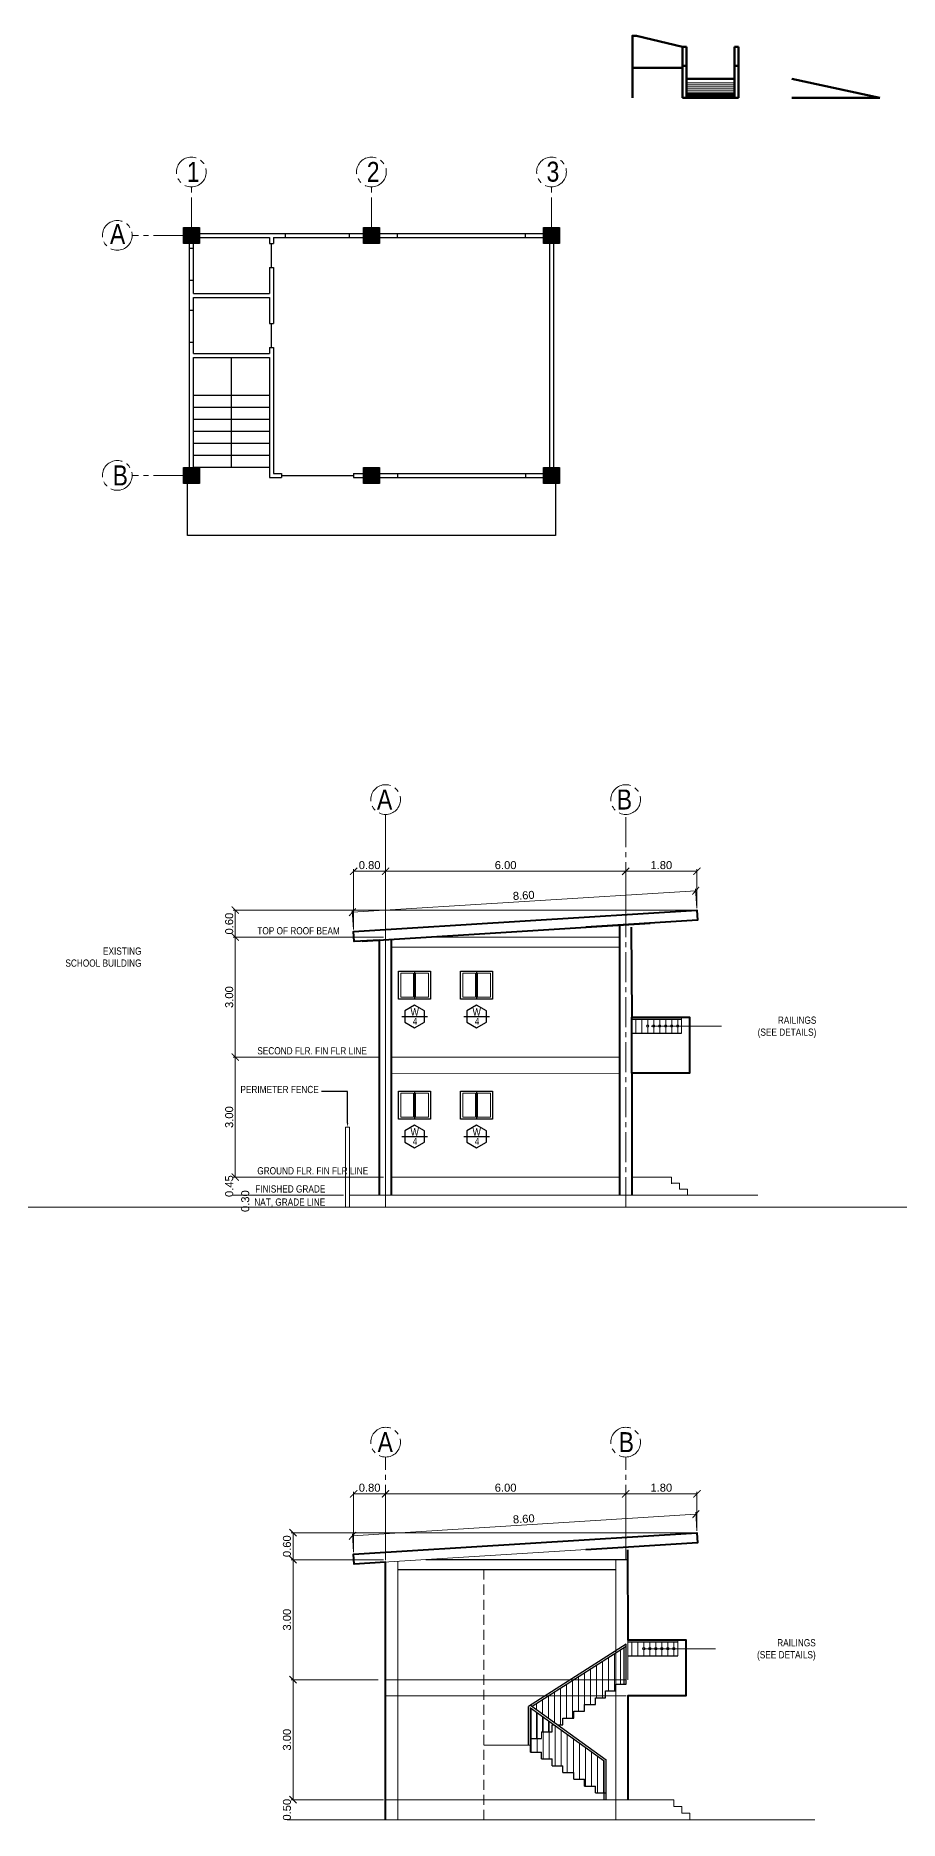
# Model space of a CAD drawing. Header units: metres. Extents: x -460 to 31334, y -1777 to 24987.
# Drawn here: x 65.55 to 87.13, y -844.78 to -800.18 of the extents above; entities that cross this region are included whole.
import ezdxf
from ezdxf import colors
from ezdxf.entities.mleader import LeaderData, LeaderLine
from ezdxf.math import Vec2, Vec3

# ---------------------------------------------------------------- set-up
doc = ezdxf.new("R2010")
doc.units = ezdxf.units.M
doc.header["$MEASUREMENT"] = 0
doc.linetypes.add('CENTER2', pattern=[1.125, 0.75, -0.125, 0.125, -0.125])
doc.linetypes.add('DASHED2', pattern=[0.375, 0.25, -0.125])
doc.layers.get('Defpoints').update_dxf_attribs({"color": 2})
for name, color, linetype in [('01 FURNITURE', 8, 'Continuous'), ('Anno_Flr. Level', 1, 'Continuous'), ('Anno_Win&Dr Sched', 1, 'Continuous'), ('wall', 7, 'Continuous')]:
    doc.layers.add(name, color=color, linetype=linetype)
for name, color, linetype, lineweight in [('Arch_Door', 1, 'Continuous', 18), ('COLUMNS', 5, 'Continuous', 25), ('DIM', 8, 'Continuous', 5)]:
    doc.layers.add(name, color=color, linetype=linetype, lineweight=lineweight)
doc.styles.add('AN100', font='ARIALN.TTF', dxfattribs={"height": 0.25})
doc.styles.get("Standard").update_dxf_attribs({"font": 'arial.ttf'})
doc.dimstyles.new('elev', dxfattribs={"dimtxt": 0.2, "dimasz": 0.18, "dimexe": 0.05, "dimexo": 0.05, "dimgap": 0.05, "dimtad": 1, "dimzin": 0, "dimdsep": 46, "dimtxsty": 'Standard', "dimblk": 'ARCHTICK', "dimcen": 0.025, "dimclrd": 256, "dimclre": 256, "dimadec": 0, "dimazin": 0, "dimtfac": 1, "dimtix": 1, "dimtofl": 0, "dimtmove": 0, "dimatfit": 3, "dimldrblk": 'ARCHTICK', "dimfxl": 0.1, "dimtolj": 1, "dimtzin": 0, "dimlwd": -1, "dimlwe": -1, "dimarcsym": 0})

# ---------------------------------------------------------------- blocks, each defined once
blk = doc.blocks.new('_ArchTick')
at = {"color": 0, "linetype": 'ByBlock', "const_width": 0.15}
blk.add_lwpolyline([(-0.5, -0.5), (0.5, 0.5)], dxfattribs=at)
blk = doc.blocks.new('*D699')
at = {"layer": 'Defpoints', "color": 0, "transparency": 16777216}
for p in [(73.468, -837.671), (82.077, -837.596), (73.497, -838.132)]:
    blk.add_point(p, dxfattribs=at)
at = {"layer": 'DIM', "transparency": 16777216}
for p, q in [((82.048, -837.135), (73.468, -837.671)), ((82.074, -837.546), (82.045, -837.085)), ((73.494, -838.083), (73.465, -837.621))]:
    blk.add_line(p, q, dxfattribs=at)
at = {"layer": 'DIM', "transparency": 16777216, "xscale": 0.18, "yscale": 0.18, "zscale": 0.18}
for p, rotation in [((82.048, -837.135), 3.576334375000414), ((73.468, -837.671), 183.5763343750004)]:
    blk.add_blockref('_ArchTick', p, dxfattribs=dict(at, rotation=rotation))
at = {"layer": 'DIM', "color": 0, "lineweight": 9, "transparency": 16777216, "insert": (77.748, -837.251), "char_height": 0.2, "attachment_point": 5, "rotation": 3.5763}
blk.add_mtext('\\A1;8.60', dxfattribs=at)
blk = doc.blocks.new('*D700')
at = {"layer": 'Defpoints', "color": 0, "transparency": 16777216}
for p in [(80.295, -836.624), (80.295, -837.92), (74.295, -838.333)]:
    blk.add_point(p, dxfattribs=at)
at = {"layer": 'DIM', "transparency": 16777216}
for p, q in [((74.295, -838.283), (74.295, -836.574)), ((74.295, -836.624), (80.295, -836.624)), ((80.295, -837.87), (80.295, -836.574))]:
    blk.add_line(p, q, dxfattribs=at)
at = {"layer": 'DIM', "transparency": 16777216, "xscale": 0.18, "yscale": 0.18, "zscale": 0.18, "rotation": 180}
blk.add_blockref('_ArchTick', (74.295, -836.624), dxfattribs=at)
at = {"layer": 'DIM', "transparency": 16777216, "xscale": 0.18, "yscale": 0.18, "zscale": 0.18}
blk.add_blockref('_ArchTick', (80.295, -836.624), dxfattribs=at)
at = {"layer": 'DIM', "color": 0, "lineweight": 9, "transparency": 16777216, "insert": (77.295, -836.472), "char_height": 0.2, "attachment_point": 5}
blk.add_mtext('\\A1;6.00', dxfattribs=at)
blk = doc.blocks.new('*D693')
at = {"layer": 'Defpoints', "color": 0, "transparency": 16777216}
for p in [(74.078, -841.27), (71.982, -844.27), (74.295, -844.27)]:
    blk.add_point(p, dxfattribs=at)
at = {"layer": 'DIM', "transparency": 16777216}
for p, q in [((74.028, -841.27), (71.932, -841.27)), ((71.982, -841.27), (71.982, -844.27)), ((74.245, -844.27), (71.932, -844.27))]:
    blk.add_line(p, q, dxfattribs=at)
at = {"layer": 'DIM', "transparency": 16777216, "xscale": 0.18, "yscale": 0.18, "zscale": 0.18}
for p, rotation in [((71.982, -841.27), 90), ((71.982, -844.27), 270)]:
    blk.add_blockref('_ArchTick', p, dxfattribs=dict(at, rotation=rotation))
at = {"layer": 'DIM', "color": 0, "lineweight": 9, "transparency": 16777216, "insert": (71.83, -842.77), "char_height": 0.2, "attachment_point": 5, "rotation": 90}
blk.add_mtext('\\A1;3.00', dxfattribs=at)
blk = doc.blocks.new('*D694')
at = {"layer": 'Defpoints', "color": 0, "transparency": 16777216}
for p in [(74.295, -844.27), (71.982, -844.77), (73.564, -844.77)]:
    blk.add_point(p, dxfattribs=at)
at = {"layer": 'DIM', "transparency": 16777216}
for p, q in [((74.245, -844.27), (71.932, -844.27)), ((73.514, -844.77), (71.932, -844.77))]:
    blk.add_line(p, q, dxfattribs=at)
at = {"layer": 'DIM', "color": 0, "lineweight": 9, "transparency": 16777216, "insert": (71.83, -844.52), "char_height": 0.2, "attachment_point": 5, "rotation": 90}
blk.add_mtext('\\A1;0.50', dxfattribs=at)
blk = doc.blocks.new('*D695')
at = {"layer": 'Defpoints', "color": 0, "transparency": 16777216}
for p in [(74.295, -838.27), (71.982, -841.27), (74.156, -841.27)]:
    blk.add_point(p, dxfattribs=at)
at = {"layer": 'DIM', "transparency": 16777216}
for p, q in [((74.245, -838.27), (71.932, -838.27)), ((71.982, -838.27), (71.982, -841.27)), ((74.106, -841.27), (71.932, -841.27))]:
    blk.add_line(p, q, dxfattribs=at)
at = {"layer": 'DIM', "transparency": 16777216, "xscale": 0.18, "yscale": 0.18, "zscale": 0.18}
for p, rotation in [((71.982, -838.27), 90), ((71.982, -841.27), 270)]:
    blk.add_blockref('_ArchTick', p, dxfattribs=dict(at, rotation=rotation))
at = {"layer": 'DIM', "color": 0, "lineweight": 9, "transparency": 16777216, "insert": (71.83, -839.77), "char_height": 0.2, "attachment_point": 5, "rotation": 90}
blk.add_mtext('\\A1;3.00', dxfattribs=at)
blk = doc.blocks.new('*D696')
at = {"layer": 'Defpoints', "color": 0, "transparency": 16777216}
for p in [(82.077, -837.596), (71.982, -838.27), (74.295, -838.27)]:
    blk.add_point(p, dxfattribs=at)
at = {"layer": 'DIM', "transparency": 16777216}
for p, q in [((82.027, -837.596), (71.932, -837.596)), ((71.982, -837.596), (71.982, -838.27)), ((74.245, -838.27), (71.932, -838.27))]:
    blk.add_line(p, q, dxfattribs=at)
at = {"layer": 'DIM', "transparency": 16777216, "xscale": 0.18, "yscale": 0.18, "zscale": 0.18}
for p, rotation in [((71.982, -837.596), 90), ((71.982, -838.27), 270)]:
    blk.add_blockref('_ArchTick', p, dxfattribs=dict(at, rotation=rotation))
at = {"layer": 'DIM', "color": 0, "lineweight": 9, "transparency": 16777216, "insert": (71.83, -837.933), "char_height": 0.2, "attachment_point": 5, "rotation": 90}
blk.add_mtext('\\A1;0.60', dxfattribs=at)
blk = doc.blocks.new('*D713')
at = {"layer": 'Defpoints', "color": 0, "transparency": 16777216}
for p in [(80.295, -836.624), (82.077, -837.596), (80.295, -837.92)]:
    blk.add_point(p, dxfattribs=at)
at = {"layer": 'DIM', "transparency": 16777216}
for p, q in [((80.295, -837.87), (80.295, -836.574)), ((82.077, -836.624), (80.295, -836.624)), ((82.077, -837.546), (82.077, -836.574))]:
    blk.add_line(p, q, dxfattribs=at)
at = {"layer": 'DIM', "transparency": 16777216, "xscale": 0.18, "yscale": 0.18, "zscale": 0.18, "rotation": 180}
blk.add_blockref('_ArchTick', (80.295, -836.624), dxfattribs=at)
at = {"layer": 'DIM', "transparency": 16777216, "xscale": 0.18, "yscale": 0.18, "zscale": 0.18}
blk.add_blockref('_ArchTick', (82.077, -836.624), dxfattribs=at)
at = {"layer": 'DIM', "color": 0, "lineweight": 9, "transparency": 16777216, "insert": (81.186, -836.472), "char_height": 0.2, "attachment_point": 5}
blk.add_mtext('\\A1;1.80', dxfattribs=at)
blk = doc.blocks.new('*D714')
at = {"layer": 'Defpoints', "color": 0, "transparency": 16777216}
for p in [(73.497, -836.624), (73.497, -838.132), (74.295, -838.333)]:
    blk.add_point(p, dxfattribs=at)
at = {"layer": 'DIM', "transparency": 16777216}
for p, q in [((73.497, -838.082), (73.497, -836.574)), ((74.295, -836.624), (73.497, -836.624)), ((74.295, -838.283), (74.295, -836.574))]:
    blk.add_line(p, q, dxfattribs=at)
at = {"layer": 'DIM', "transparency": 16777216, "xscale": 0.18, "yscale": 0.18, "zscale": 0.18, "rotation": 180}
blk.add_blockref('_ArchTick', (73.497, -836.624), dxfattribs=at)
at = {"layer": 'DIM', "transparency": 16777216, "xscale": 0.18, "yscale": 0.18, "zscale": 0.18}
blk.add_blockref('_ArchTick', (74.295, -836.624), dxfattribs=at)
at = {"layer": 'DIM', "color": 0, "lineweight": 9, "transparency": 16777216, "insert": (73.896, -836.472), "char_height": 0.2, "attachment_point": 5}
blk.add_mtext('\\A1;0.80', dxfattribs=at)
blk = doc.blocks.new('*D723')
at = {"layer": 'Defpoints', "color": 0, "transparency": 16777216}
for p in [(73.466, -822.086), (82.077, -822.034), (73.497, -822.571)]:
    blk.add_point(p, dxfattribs=at)
at = {"layer": 'DIM', "transparency": 16777216}
for p, q in [((82.046, -821.55), (73.466, -822.086)), ((82.074, -821.985), (82.043, -821.5)), ((73.494, -822.521), (73.463, -822.037))]:
    blk.add_line(p, q, dxfattribs=at)
at = {"layer": 'DIM', "transparency": 16777216, "xscale": 0.18, "yscale": 0.18, "zscale": 0.18}
for p, rotation in [((82.046, -821.55), 3.576334375000414), ((73.466, -822.086), 183.5763343750004)]:
    blk.add_blockref('_ArchTick', p, dxfattribs=dict(at, rotation=rotation))
at = {"layer": 'DIM', "color": 0, "lineweight": 9, "transparency": 16777216, "insert": (77.747, -821.667), "char_height": 0.2, "attachment_point": 5, "rotation": 3.5763}
blk.add_mtext('\\A1;8.60', dxfattribs=at)
blk = doc.blocks.new('*D734')
at = {"layer": 'Defpoints', "color": 0, "transparency": 16777216}
for p in [(80.295, -821.062), (80.295, -822.359), (74.295, -822.771)]:
    blk.add_point(p, dxfattribs=at)
at = {"layer": 'DIM', "transparency": 16777216}
for p, q in [((74.295, -822.721), (74.295, -821.012)), ((74.295, -821.062), (80.295, -821.062)), ((80.295, -822.309), (80.295, -821.012))]:
    blk.add_line(p, q, dxfattribs=at)
at = {"layer": 'DIM', "transparency": 16777216, "xscale": 0.18, "yscale": 0.18, "zscale": 0.18, "rotation": 180}
blk.add_blockref('_ArchTick', (74.295, -821.062), dxfattribs=at)
at = {"layer": 'DIM', "transparency": 16777216, "xscale": 0.18, "yscale": 0.18, "zscale": 0.18}
blk.add_blockref('_ArchTick', (80.295, -821.062), dxfattribs=at)
at = {"layer": 'DIM', "color": 0, "lineweight": 9, "transparency": 16777216, "insert": (77.295, -820.91), "char_height": 0.2, "attachment_point": 5}
blk.add_mtext('\\A1;6.00', dxfattribs=at)
blk = doc.blocks.new('*D724')
at = {"layer": 'Defpoints', "color": 0, "lineweight": 100, "transparency": 16777216}
for p in [(74.078, -825.708), (70.539, -828.708), (74.295, -828.708)]:
    blk.add_point(p, dxfattribs=at)
at = {"layer": 'DIM', "transparency": 16777216}
for p, q in [((74.028, -825.708), (70.489, -825.708)), ((70.539, -825.708), (70.539, -828.708)), ((74.245, -828.708), (70.489, -828.708))]:
    blk.add_line(p, q, dxfattribs=at)
at = {"layer": 'DIM', "transparency": 16777216, "xscale": 0.18, "yscale": 0.18, "zscale": 0.18}
for p, rotation in [((70.539, -825.708), 90), ((70.539, -828.708), 270)]:
    blk.add_blockref('_ArchTick', p, dxfattribs=dict(at, rotation=rotation))
at = {"layer": 'DIM', "color": 0, "lineweight": 9, "transparency": 16777216, "insert": (70.387, -827.208), "char_height": 0.2, "attachment_point": 5, "rotation": 90}
blk.add_mtext('\\A1;3.00', dxfattribs=at)
blk = doc.blocks.new('*D725')
at = {"layer": 'Defpoints', "color": 0, "lineweight": 100, "transparency": 16777216}
for p in [(74.295, -822.708), (70.539, -825.708), (74.156, -825.708)]:
    blk.add_point(p, dxfattribs=at)
at = {"layer": 'DIM', "transparency": 16777216}
for p, q in [((74.245, -822.708), (70.489, -822.708)), ((70.539, -822.708), (70.539, -825.708)), ((74.106, -825.708), (70.489, -825.708))]:
    blk.add_line(p, q, dxfattribs=at)
at = {"layer": 'DIM', "transparency": 16777216, "xscale": 0.18, "yscale": 0.18, "zscale": 0.18}
for p, rotation in [((70.539, -822.708), 90), ((70.539, -825.708), 270)]:
    blk.add_blockref('_ArchTick', p, dxfattribs=dict(at, rotation=rotation))
at = {"layer": 'DIM', "color": 0, "lineweight": 9, "transparency": 16777216, "insert": (70.387, -824.208), "char_height": 0.2, "attachment_point": 5, "rotation": 90}
blk.add_mtext('\\A1;3.00', dxfattribs=at)
blk = doc.blocks.new('*D726')
at = {"layer": 'Defpoints', "color": 0, "lineweight": 100, "transparency": 16777216}
for p in [(82.077, -822.034), (70.539, -822.708), (74.295, -822.708)]:
    blk.add_point(p, dxfattribs=at)
at = {"layer": 'DIM', "transparency": 16777216}
for p, q in [((82.027, -822.034), (70.489, -822.034)), ((70.539, -822.034), (70.539, -822.708)), ((74.245, -822.708), (70.489, -822.708))]:
    blk.add_line(p, q, dxfattribs=at)
at = {"layer": 'DIM', "transparency": 16777216, "xscale": 0.18, "yscale": 0.18, "zscale": 0.18}
for p, rotation in [((70.539, -822.034), 90), ((70.539, -822.708), 270)]:
    blk.add_blockref('_ArchTick', p, dxfattribs=dict(at, rotation=rotation))
at = {"layer": 'DIM', "color": 0, "lineweight": 9, "transparency": 16777216, "insert": (70.387, -822.371), "char_height": 0.2, "attachment_point": 5, "rotation": 90}
blk.add_mtext('\\A1;0.60', dxfattribs=at)
blk = doc.blocks.new('*D727')
at = {"layer": 'Defpoints', "color": 0, "transparency": 16777216}
for p in [(80.295, -821.062), (82.077, -822.034), (80.295, -822.359)]:
    blk.add_point(p, dxfattribs=at)
at = {"layer": 'DIM', "transparency": 16777216}
for p, q in [((80.295, -822.309), (80.295, -821.012)), ((82.077, -821.062), (80.295, -821.062)), ((82.077, -821.984), (82.077, -821.012))]:
    blk.add_line(p, q, dxfattribs=at)
at = {"layer": 'DIM', "transparency": 16777216, "xscale": 0.18, "yscale": 0.18, "zscale": 0.18, "rotation": 180}
blk.add_blockref('_ArchTick', (80.295, -821.062), dxfattribs=at)
at = {"layer": 'DIM', "transparency": 16777216, "xscale": 0.18, "yscale": 0.18, "zscale": 0.18}
blk.add_blockref('_ArchTick', (82.077, -821.062), dxfattribs=at)
at = {"layer": 'DIM', "color": 0, "lineweight": 9, "transparency": 16777216, "insert": (81.186, -820.91), "char_height": 0.2, "attachment_point": 5}
blk.add_mtext('\\A1;1.80', dxfattribs=at)
blk = doc.blocks.new('*D728')
at = {"layer": 'Defpoints', "color": 0, "transparency": 16777216}
for p in [(73.497, -821.062), (73.497, -822.571), (74.295, -822.771)]:
    blk.add_point(p, dxfattribs=at)
at = {"layer": 'DIM', "transparency": 16777216}
for p, q in [((73.497, -822.521), (73.497, -821.012)), ((74.295, -821.062), (73.497, -821.062)), ((74.295, -822.721), (74.295, -821.012))]:
    blk.add_line(p, q, dxfattribs=at)
at = {"layer": 'DIM', "transparency": 16777216, "xscale": 0.18, "yscale": 0.18, "zscale": 0.18, "rotation": 180}
blk.add_blockref('_ArchTick', (73.497, -821.062), dxfattribs=at)
at = {"layer": 'DIM', "transparency": 16777216, "xscale": 0.18, "yscale": 0.18, "zscale": 0.18}
blk.add_blockref('_ArchTick', (74.295, -821.062), dxfattribs=at)
at = {"layer": 'DIM', "color": 0, "lineweight": 9, "transparency": 16777216, "insert": (73.896, -820.91), "char_height": 0.2, "attachment_point": 5}
blk.add_mtext('\\A1;0.80', dxfattribs=at)
blk = doc.blocks.new('*D1052')
at = {"layer": 'Defpoints', "color": 0, "transparency": 16777216}
for p in [(74.191, -828.708), (70.539, -829.158), (73.295, -829.158)]:
    blk.add_point(p, dxfattribs=at)
at = {"layer": 'DIM', "transparency": 16777216}
for p, q in [((74.141, -828.708), (70.489, -828.708)), ((73.245, -829.158), (70.489, -829.158))]:
    blk.add_line(p, q, dxfattribs=at)
at = {"layer": 'DIM', "color": 0, "lineweight": 9, "transparency": 16777216, "insert": (70.387, -828.933), "char_height": 0.2, "attachment_point": 5, "rotation": 90}
blk.add_mtext('\\A1;0.45', dxfattribs=at)
blk = doc.blocks.new('*D1053')
at = {"layer": 'Defpoints', "color": 0, "transparency": 16777216}
for p in [(73.295, -829.158), (70.94, -829.458), (73.171, -829.458)]:
    blk.add_point(p, dxfattribs=at)
at = {"layer": 'DIM', "transparency": 16777216}
for p, q in [((73.245, -829.158), (70.89, -829.158)), ((73.121, -829.458), (70.89, -829.458))]:
    blk.add_line(p, q, dxfattribs=at)
at = {"layer": 'DIM', "color": 0, "lineweight": 9, "transparency": 16777216, "insert": (70.788, -829.308), "char_height": 0.2, "attachment_point": 5, "rotation": 90}
blk.add_mtext('\\A1;0.30', dxfattribs=at)

msp = doc.modelspace()

# ---------------------------------------------------------------- hatches: boundary and pattern name
at = {"layer": 'COLUMNS'}
h = msp.add_hatch(color=256, dxfattribs=at)
h.dxf.hatch_style = 1
h.paths.add_polyline_path([(69.24128, -804.96902), (69.64128, -804.96902), (69.64128, -805.36902), (69.24128, -805.36902)])
h = msp.add_hatch(color=256, dxfattribs=at)
h.dxf.hatch_style = 1
h.paths.add_polyline_path([(73.74128, -804.96902), (74.14128, -804.96902), (74.14128, -805.36902), (73.74128, -805.36902)])
h = msp.add_hatch(color=256, dxfattribs=at)
h.dxf.hatch_style = 1
h.paths.add_polyline_path([(78.24128, -804.96902), (78.64128, -804.96902), (78.64128, -805.36902), (78.24128, -805.36902)])
h = msp.add_hatch(color=256, dxfattribs=at)
h.dxf.hatch_style = 1
h.paths.add_polyline_path([(69.24128, -810.96902), (69.64128, -810.96902), (69.64128, -811.36902), (69.24128, -811.36902)])
h = msp.add_hatch(color=256, dxfattribs=at)
h.dxf.hatch_style = 1
h.paths.add_polyline_path([(73.74128, -810.96902), (74.14128, -810.96902), (74.14128, -811.36902), (73.74128, -811.36902)])
h = msp.add_hatch(color=256, dxfattribs=at)
h.dxf.hatch_style = 1
h.paths.add_polyline_path([(78.24128, -810.96902), (78.64128, -810.96902), (78.64128, -811.36902), (78.24128, -811.36902)])

# ---------------------------------------------------------------- linework, layer by layer
for p, q in [((71.44128, -805.96902), (71.44128, -805.36902)), ((71.44128, -807.96902), (71.44128, -807.36902)), ((71.69018, -811.16902), (73.49018, -811.16902))]:
    msp.add_line(p, q)
at = {"lineweight": 9}
msp.add_line((112.22333, -829.45801), (15.84141, -829.45801), dxfattribs=at)
at = {"lineweight": 100}
for points in [[(80.46176, -800.9768), (80.46176, -800.1768), (80.56176, -800.1768), (81.71176, -800.4518)], [(81.71176, -800.4518), (81.71176, -801.7268)], [(81.71176, -800.4518), (81.81176, -800.4518)], [(81.81176, -800.4518), (81.81176, -801.7268)], [(83.01176, -800.4518), (83.01176, -801.7268)], [(83.01176, -800.4518), (83.11176, -800.4518)], [(83.11176, -800.4518), (83.11176, -801.7268)], [(80.46176, -800.9768), (80.46176, -801.7268)], [(80.46176, -800.9768), (81.71176, -800.9768)], [(81.71176, -800.9268), (81.81176, -800.9268)], [(83.01176, -800.9268), (83.11176, -800.9268)], [(83.01176, -801.2518), (81.81176, -801.2518)], [(84.44352, -801.2518), (86.64352, -801.7268)], [(81.71176, -801.7268), (83.11176, -801.7268)], [(86.64352, -801.7268), (84.44352, -801.7268)]]:
    msp.add_lwpolyline(points, dxfattribs=at)
at = {"color": 8, "lineweight": 13, "true_color": 0x808080}
for points in [[(83.01176, -801.3518), (81.81176, -801.3518)], [(83.01176, -801.4018), (81.81176, -801.4018)], [(83.01176, -801.4518), (81.81176, -801.4518)], [(83.01176, -801.5018), (81.81176, -801.5018)], [(83.01176, -801.5518), (81.81176, -801.5518)], [(83.01176, -801.6018), (81.81176, -801.6018)], [(83.01176, -801.6268), (81.81176, -801.6268)], [(83.01176, -801.6518), (81.81176, -801.6518)], [(83.01176, -801.6768), (81.81176, -801.6768)], [(83.01176, -801.7018), (81.81176, -801.7018)]]:
    msp.add_lwpolyline(points, dxfattribs=at)
msp.add_lwpolyline([(78.54128, -811.36902), (78.54128, -812.66902), (69.34128, -812.66902), (69.34128, -811.36902)])
at = {"color": 8, "lineweight": 9, "true_color": 0x808080}
msp.add_lwpolyline([(73.29509, -829.45801), (73.29509, -827.45801), (73.39509, -827.45801), (73.39509, -829.45801)], dxfattribs=at)
at = {"layer": '01 FURNITURE', "color": 18, "linetype": 'CENTER2', "lineweight": 9, "true_color": 0x000000}
for p, q in [((69.44128, -804.9688), (69.44128, -803.95512)), ((73.94128, -804.96902), (73.94128, -803.95556)), ((78.44128, -804.96924), (78.44128, -803.956)), ((80.29509, -829.45801), (80.29509, -819.64192)), ((74.29509, -838.27164), (74.29509, -835.70554)), ((80.29509, -838.27164), (80.29509, -835.70554))]:
    msp.add_line(p, q, dxfattribs=at)
at = {"layer": '01 FURNITURE', "color": 250, "lineweight": 9}
for p, q in [((74.29509, -829.45801), (74.29509, -819.64192)), ((74.29509, -822.70831), (74.29509, -822.67051)), ((80.44509, -825.10801), (80.44509, -824.70801)), ((81.69242, -825.10801), (81.69242, -824.70801)), ((81.89242, -826.10801), (81.89242, -824.70801)), ((81.44242, -828.87801), (81.44242, -828.70801)), ((74.29509, -838.27006), (74.29509, -838.23227)), ((74.29509, -844.76977), (74.29509, -838.33305)), ((74.60444, -844.76977), (74.60444, -838.31371)), ((80.04509, -844.76977), (80.04509, -838.26977)), ((80.34775, -841.26977), (80.34775, -840.26977)), ((81.59509, -840.66977), (81.59509, -840.26977)), ((81.79509, -841.66977), (81.79509, -840.26977)), ((80.34775, -844.26977), (80.34775, -841.66977)), ((79.80775, -844.26977), (79.80775, -844.09977)), ((81.49509, -844.43977), (81.49509, -844.26977))]:
    msp.add_line(p, q, dxfattribs=at)
at = {"layer": '01 FURNITURE', "color": 4, "lineweight": 9}
for p, q in [((73.69509, -822.55831), (80.89509, -822.10831)), ((73.69509, -838.12006), (80.89509, -837.67006)), ((73.71068, -838.36957), (80.91068, -837.91957)), ((80.30775, -841.37977), (80.30775, -841.26977)), ((77.91775, -841.96913), (77.91611, -841.97019)), ((78.18775, -842.73977), (78.18775, -842.56977))]:
    msp.add_line(p, q, dxfattribs=at)
at = {"layer": '01 FURNITURE', "color": 4, "lineweight": 40}
for p, q in [((73.71068, -822.80782), (80.91068, -822.35782)), ((80.14509, -829.15801), (80.14509, -822.40567)), ((80.44509, -826.10801), (80.44509, -824.70801))]:
    msp.add_line(p, q, dxfattribs=at)
at = {"layer": '01 FURNITURE', "color": 1, "lineweight": 20}
for p, q in [((80.14509, -822.95831), (74.44509, -822.95831)), ((80.14509, -822.70831), (75.30289, -822.70831)), ((74.99509, -823.60801), (74.99509, -824.20801)), ((75.04509, -823.60801), (75.04509, -824.20801)), ((76.54509, -823.60801), (76.54509, -824.20801)), ((76.59509, -823.60801), (76.59509, -824.20801)), ((74.44509, -825.70801), (80.14509, -825.70801)), ((74.44509, -826.11465), (80.14491, -826.10801)), ((74.99509, -826.60801), (74.99509, -827.20801)), ((75.04509, -826.60801), (75.04509, -827.20801)), ((76.54509, -826.60801), (76.54509, -827.20801)), ((76.59509, -826.60801), (76.59509, -827.20801)), ((74.30444, -841.26977), (80.30444, -841.26977)), ((74.30444, -841.66977), (80.30444, -841.66977))]:
    msp.add_line(p, q, dxfattribs=at)
at = {"layer": '01 FURNITURE', "color": 250, "linetype": 'DASHED2', "lineweight": 9}
for p, q in [((75.70444, -822.70831), (75.70444, -822.70801)), ((75.70444, -838.27006), (75.70444, -838.26977)), ((76.74775, -844.76977), (76.74775, -838.52006))]:
    msp.add_line(p, q, dxfattribs=at)
at = {"layer": '01 FURNITURE', "color": 3, "lineweight": 30}
for p, q in [((75.02009, -823.55801), (75.02009, -824.25801)), ((76.57009, -823.55801), (76.57009, -824.25801)), ((80.44509, -824.75801), (81.69242, -824.75801)), ((75.02009, -826.55801), (75.02009, -827.25801)), ((76.57009, -826.55801), (76.57009, -827.25801)), ((80.34775, -840.31977), (81.59509, -840.31977))]:
    msp.add_line(p, q, dxfattribs=at)
at = {"layer": '01 FURNITURE', "color": 4, "lineweight": 20}
for p, q in [((80.54509, -825.10801), (80.54509, -824.75801)), ((80.69509, -825.10801), (80.69509, -824.75801)), ((80.84509, -825.10801), (80.84509, -824.75801)), ((80.99509, -825.10801), (80.99509, -824.75801)), ((81.14509, -825.10801), (81.14509, -824.75801)), ((81.29509, -825.10801), (81.29509, -824.75801)), ((81.44509, -825.10801), (81.44509, -824.75801)), ((81.59509, -825.10801), (81.59509, -824.75801)), ((80.44775, -840.66977), (80.44775, -840.31977)), ((80.59775, -840.66977), (80.59775, -840.31977)), ((80.74775, -840.66977), (80.74775, -840.31977)), ((80.89775, -840.66977), (80.89775, -840.31977)), ((81.04775, -840.66977), (81.04775, -840.31977)), ((81.19775, -840.66977), (81.19775, -840.31977)), ((81.34775, -840.66977), (81.34775, -840.31977)), ((81.49775, -840.66977), (81.49775, -840.31977)), ((79.71275, -840.82003), (79.71275, -841.71977)), ((79.86275, -840.72401), (79.86275, -841.54977)), ((80.01275, -840.62798), (80.01275, -841.54977)), ((80.16275, -840.53196), (80.16275, -841.37977)), ((78.96275, -841.30016), (78.96275, -842.22977)), ((79.11275, -841.20413), (79.11275, -842.05977)), ((79.26275, -841.10811), (79.26275, -842.05977)), ((79.41275, -841.01208), (79.41275, -841.88977)), ((79.56275, -840.91606), (79.56275, -841.71977)), ((78.36275, -841.68426), (78.36275, -842.22998)), ((78.51275, -841.58824), (78.51275, -842.33792)), ((78.66275, -841.49221), (78.66275, -842.39977)), ((78.81275, -841.39619), (78.81275, -842.22977)), ((77.93693, -841.98517), (77.93693, -843.07977)), ((78.06275, -841.87631), (78.06275, -842.01411)), ((78.06275, -842.07571), (78.06275, -842.73977)), ((78.08693, -842.0931), (78.08693, -843.07977)), ((78.21275, -841.78029), (78.21275, -842.12204)), ((78.21275, -842.18364), (78.21275, -842.56977)), ((78.23693, -842.20104), (78.23693, -843.24977)), ((78.36275, -842.29158), (78.36275, -842.56977)), ((78.38693, -842.30898), (78.38693, -843.24977)), ((78.53693, -842.41691), (78.53693, -843.41977)), ((78.68693, -842.52485), (78.68693, -843.41977)), ((78.83693, -842.63279), (78.83693, -843.58977)), ((78.98693, -842.74072), (78.98693, -843.58977)), ((79.13693, -842.84866), (79.13693, -843.75977)), ((79.28693, -842.9566), (79.28693, -843.92977)), ((79.43693, -843.06453), (79.43693, -843.92977)), ((79.58693, -843.17247), (79.58693, -844.09977)), ((79.73693, -843.28041), (79.73693, -844.09977))]:
    msp.add_line(p, q, dxfattribs=at)
at = {"layer": '01 FURNITURE', "color": 1, "lineweight": 30}
for p, q in [((80.44509, -825.10801), (81.69242, -825.10801)), ((80.34775, -840.66977), (81.59509, -840.66977))]:
    msp.add_line(p, q, dxfattribs=at)
at = {"layer": '01 FURNITURE', "color": 18, "lineweight": 9, "true_color": 0x000000}
for p, q in [((80.9283, -824.93301), (82.68845, -824.93301)), ((80.7783, -840.49477), (82.53845, -840.49477))]:
    msp.add_line(p, q, dxfattribs=at)
at = {"layer": '01 FURNITURE', "color": 1, "lineweight": 9}
for p, q in [((74.44509, -828.70801), (80.14509, -828.70801)), ((73.39509, -829.15801), (83.59933, -829.15801)), ((76.74775, -842.90977), (77.91775, -842.90977)), ((74.30444, -844.26977), (81.40444, -844.26977)), ((71.83814, -844.76977), (85.02134, -844.76977))]:
    msp.add_line(p, q, dxfattribs=at)
at = {"layer": '01 FURNITURE', "color": 4, "lineweight": 30}
for p, q in [((80.04509, -838.52006), (74.60444, -838.52006)), ((80.34509, -838.27006), (75.30289, -838.27006)), ((80.30775, -840.37977), (77.86775, -841.94178)), ((80.30775, -841.37977), (80.30775, -840.37977)), ((80.30775, -840.43913), (77.96142, -841.94118)), ((80.25775, -841.37977), (80.25775, -840.47114)), ((77.86775, -842.90977), (77.86775, -841.94178)), ((77.91611, -841.97019), (79.75775, -843.29539)), ((77.91775, -841.90977), (79.80775, -843.26977)), ((77.91775, -842.90977), (77.91775, -841.96913)), ((79.75775, -844.26977), (79.75775, -843.29539)), ((79.80775, -844.26977), (79.80775, -843.26977))]:
    msp.add_line(p, q, dxfattribs=at)
at = {"layer": '01 FURNITURE', "color": 4, "lineweight": 25}
for p, q in [((79.53775, -841.88977), (79.53775, -841.71977)), ((79.53775, -841.71977), (79.78775, -841.71977)), ((79.78775, -841.71977), (79.78775, -841.54977)), ((79.78775, -841.54977), (80.03775, -841.54977)), ((80.03775, -841.54977), (80.03775, -841.37977)), ((80.03775, -841.37977), (80.30775, -841.37977)), ((78.99775, -842.22977), (78.99775, -842.05977)), ((78.99775, -842.05977), (79.26775, -842.05977)), ((79.26775, -842.05977), (79.26775, -841.88977)), ((79.26775, -841.88977), (79.53775, -841.88977)), ((78.18775, -842.56977), (78.45775, -842.56977)), ((78.45775, -842.56977), (78.45775, -842.39977)), ((78.45775, -842.39977), (78.51311, -842.39977)), ((78.51275, -842.39951), (78.51275, -842.39977)), ((78.59871, -842.39977), (78.72775, -842.39977)), ((78.72775, -842.39977), (78.72775, -842.22977)), ((78.72775, -842.22977), (78.99775, -842.22977)), ((77.91775, -842.90977), (77.91775, -842.73977)), ((77.91775, -842.73977), (78.18775, -842.73977))]:
    msp.add_line(p, q, dxfattribs=at)
at = {"layer": '01 FURNITURE', "color": 250, "lineweight": 25}
for p, q in [((77.91775, -843.07977), (77.91775, -842.90977)), ((78.18775, -843.24977), (78.18775, -843.07977)), ((78.45775, -843.41977), (78.45775, -843.24977)), ((78.72775, -843.58977), (78.72775, -843.41977)), ((78.99775, -843.75977), (78.99775, -843.58977)), ((79.26775, -843.92977), (79.26775, -843.75977)), ((79.53775, -844.09977), (79.53775, -843.92977))]:
    msp.add_line(p, q, dxfattribs=at)
at = {"layer": '01 FURNITURE', "color": 1, "lineweight": 25}
for p, q in [((77.91775, -843.07977), (78.18775, -843.07977)), ((78.18775, -843.24977), (78.45775, -843.24977)), ((78.45775, -843.41977), (78.72775, -843.41977)), ((78.72775, -843.58977), (78.99775, -843.58977)), ((78.99775, -843.75977), (79.26775, -843.75977)), ((79.26775, -843.92977), (79.53775, -843.92977)), ((79.53775, -844.09977), (79.80775, -844.09977))]:
    msp.add_line(p, q, dxfattribs=at)
at = {"layer": '01 FURNITURE', "color": 18, "linetype": 'CENTER2', "lineweight": 9, "true_color": 0x000000}
for points in [[(69.24128, -805.16902), (67.96046, -805.16902)], [(69.24267, -811.16902), (67.96046, -811.16902)]]:
    msp.add_lwpolyline(points, dxfattribs=at)
at = {"layer": '01 FURNITURE', "color": 4, "lineweight": 40}
for points in [[(74.14509, -822.78089), (73.51224, -822.82022), (73.49664, -822.57071), (82.07672, -822.03445), (82.09232, -822.28397), (79.29549, -822.45877)], [(80.43613, -822.45877), (80.44509, -824.70801), (81.89242, -824.70801), (81.89242, -826.10801), (80.44509, -826.10801), (80.44509, -829.15801)], [(74.14509, -829.15801), (74.14509, -822.77129)], [(74.44509, -829.15801), (74.44509, -822.77129)], [(74.29509, -838.40366), (74.29509, -838.33332), (73.51224, -838.38198), (73.49664, -838.13246), (82.07672, -837.59621), (82.09232, -837.84572), (79.29549, -838.02052)], [(80.3388, -838.02052), (80.34775, -840.26977), (81.79509, -840.26977), (81.79509, -841.66977), (80.34775, -841.66977), (80.34775, -844.26977)], [(74.29509, -844.76977), (74.29509, -838.33305)]]:
    msp.add_lwpolyline(points, dxfattribs=at)
at = {"layer": '01 FURNITURE', "color": 3, "lineweight": 30}
for points in [[(74.62009, -823.55801), (75.42009, -823.55801), (75.42009, -824.25801), (74.62009, -824.25801)], [(76.17009, -823.55801), (76.97009, -823.55801), (76.97009, -824.25801), (76.17009, -824.25801)], [(74.62009, -826.55801), (75.42009, -826.55801), (75.42009, -827.25801), (74.62009, -827.25801)], [(76.17009, -826.55801), (76.97009, -826.55801), (76.97009, -827.25801), (76.17009, -827.25801)]]:
    msp.add_lwpolyline(points, close=True, dxfattribs=at)
at = {"layer": '01 FURNITURE', "color": 1, "lineweight": 20}
for points in [[(74.99509, -824.20801), (74.672, -824.20801), (74.672, -823.60801), (74.99509, -823.60801)], [(75.04509, -824.20801), (75.36817, -824.20801), (75.36817, -823.60801), (75.04509, -823.60801)], [(76.54509, -824.20801), (76.222, -824.20801), (76.222, -823.60801), (76.54509, -823.60801)], [(76.59509, -824.20801), (76.91817, -824.20801), (76.91817, -823.60801), (76.59509, -823.60801)], [(74.99509, -827.20801), (74.672, -827.20801), (74.672, -826.60801), (74.99509, -826.60801)], [(75.04509, -827.20801), (75.36817, -827.20801), (75.36817, -826.60801), (75.04509, -826.60801)], [(76.54509, -827.20801), (76.222, -827.20801), (76.222, -826.60801), (76.54509, -826.60801)], [(76.59509, -827.20801), (76.91817, -827.20801), (76.91817, -826.60801), (76.59509, -826.60801)]]:
    msp.add_lwpolyline(points, dxfattribs=at)
at = {"layer": '01 FURNITURE', "color": 4, "lineweight": 9}
for points in [[(80.44509, -828.70801), (81.44242, -828.70801), (81.44242, -828.85801), (81.64242, -828.85801), (81.64242, -829.00801), (81.84242, -829.00801), (81.84242, -829.15801)], [(80.04509, -844.26977), (81.49509, -844.26977), (81.49509, -844.43977), (81.69509, -844.43977), (81.69509, -844.60977), (81.89509, -844.60977), (81.89509, -844.76977)]]:
    msp.add_lwpolyline(points, dxfattribs=at)
at = {"layer": '01 FURNITURE', "color": 18, "linetype": 'CENTER2', "lineweight": 9, "true_color": 0x000000}
for centre in [(69.44128, -803.5832), (73.94127, -803.58364), (78.44127, -803.58364), (67.58854, -805.16902), (67.58854, -811.16902), (74.29509, -819.27), (80.29509, -819.27), (74.29509, -835.33363), (80.29509, -835.33363)]:
    msp.add_circle(centre, 0.37192, dxfattribs=at)
at = {"layer": '01 FURNITURE', "color": 18, "lineweight": 9, "true_color": 0x000000}
for centre in [(80.84509, -824.93301), (80.99509, -824.93301), (81.14509, -824.93301), (81.29509, -824.93301), (81.44509, -824.93301), (81.59509, -824.93301), (80.74775, -840.49477), (80.89775, -840.49477), (81.04775, -840.49477), (81.19775, -840.49477), (81.34775, -840.49477), (81.49775, -840.49477)]:
    msp.add_circle(centre, 0.03055, dxfattribs=at)
at = {"layer": 'Anno_Win&Dr Sched', "color": 1}
for p, q in [((74.70103, -824.69056), (75.33915, -824.69056)), ((76.25103, -824.69056), (76.88915, -824.69056)), ((74.70103, -827.69056), (75.33915, -827.69056)), ((76.25103, -827.69056), (76.88915, -827.69056))]:
    msp.add_line(p, q, dxfattribs=at)
for points in [[(75.02009, -824.40801), (74.77539, -824.54929), (74.77539, -824.83184), (75.02009, -824.97311), (75.26478, -824.83184), (75.26478, -824.54929)], [(76.57009, -824.40801), (76.32539, -824.54929), (76.32539, -824.83184), (76.57009, -824.97311), (76.81478, -824.83184), (76.81478, -824.54929)], [(75.02009, -827.40801), (74.77539, -827.54929), (74.77539, -827.83184), (75.02009, -827.97311), (75.26478, -827.83184), (75.26478, -827.54929)], [(76.57009, -827.40801), (76.32539, -827.54929), (76.32539, -827.83184), (76.57009, -827.97311), (76.81478, -827.83184), (76.81478, -827.54929)]]:
    msp.add_lwpolyline(points, close=True, dxfattribs=at)
at = {"layer": 'COLUMNS'}
for points in [[(69.24128, -804.96902), (69.64128, -804.96902), (69.64128, -805.36902), (69.24128, -805.36902)], [(73.74128, -804.96902), (74.14128, -804.96902), (74.14128, -805.36902), (73.74128, -805.36902)], [(78.24128, -804.96902), (78.64128, -804.96902), (78.64128, -805.36902), (78.24128, -805.36902)], [(69.24128, -810.96902), (69.64128, -810.96902), (69.64128, -811.36902), (69.24128, -811.36902)], [(73.74128, -810.96902), (74.14128, -810.96902), (74.14128, -811.36902), (73.74128, -811.36902)], [(78.24128, -810.96902), (78.64128, -810.96902), (78.64128, -811.36902), (78.24128, -811.36902)]]:
    msp.add_lwpolyline(points, close=True, dxfattribs=at)
at = {"layer": 'wall'}
for points in [[(69.39128, -810.96902), (69.39128, -805.11902), (78.44128, -805.11902)], [(71.79128, -805.21902), (71.79128, -805.11902)], [(73.39128, -805.21902), (73.39128, -805.11902)], [(74.59128, -805.21902), (74.59128, -805.11902)], [(77.79128, -805.21902), (77.79128, -805.11902)], [(78.39128, -805.16902), (78.39128, -811.16902)], [(78.49128, -805.16902), (78.49128, -811.16902)], [(69.49128, -805.49402), (69.39128, -805.49402)], [(69.49128, -806.61902), (69.49128, -805.21902), (71.39128, -805.21902)], [(71.39128, -805.21902), (71.39128, -805.36902)], [(71.39128, -805.36902), (71.49128, -805.36902)], [(71.49128, -805.21902), (78.44128, -805.21902)], [(71.49128, -805.21902), (71.49128, -805.36902)], [(71.39128, -805.96902), (71.49128, -805.96902)], [(71.39128, -805.96902), (71.39128, -806.61902)], [(71.49128, -805.96902), (71.49128, -807.36902)], [(69.49128, -806.29402), (69.39128, -806.29402)], [(69.49128, -806.61902), (71.39128, -806.61902)], [(69.49128, -808.11902), (69.49128, -806.71902)], [(69.49128, -806.71902), (71.39128, -806.71902)], [(71.39128, -806.71902), (71.39128, -807.36902)], [(69.49128, -807.04402), (69.39128, -807.04402)], [(71.39128, -807.36902), (71.49128, -807.36902)], [(69.49128, -807.84402), (69.39128, -807.84402)], [(69.49128, -808.11902), (71.39128, -808.11902)], [(69.49128, -810.96902), (69.49128, -808.21902)], [(69.49128, -808.21902), (71.39128, -808.21902)], [(70.44128, -810.96902), (70.44128, -808.21902)], [(71.39128, -807.96902), (71.49128, -807.96902)], [(71.39128, -807.96902), (71.39128, -808.11902)], [(71.39128, -808.21902), (71.39128, -811.21902), (71.69018, -811.21902)], [(71.49128, -807.96902), (71.49128, -811.11902), (71.69018, -811.11902)], [(71.39128, -809.16902), (69.49128, -809.16902)], [(71.39128, -809.46902), (69.49128, -809.46902)], [(71.39128, -809.76902), (69.49128, -809.76902)], [(71.39128, -810.06902), (69.49128, -810.06902)], [(71.39128, -810.36902), (69.49128, -810.36902)], [(71.39128, -810.66902), (69.49128, -810.66902)], [(71.39128, -810.96902), (69.49128, -810.96902)], [(71.69018, -811.11902), (71.69018, -811.21902)], [(73.49018, -811.11902), (78.44128, -811.11902)], [(73.49018, -811.11902), (73.49018, -811.21902)], [(73.49018, -811.21902), (78.44128, -811.21902)], [(73.74128, -811.11902), (73.89128, -811.11902)], [(74.59128, -811.11902), (74.59128, -811.21902)], [(77.79128, -811.11902), (77.79128, -811.21902)]]:
    msp.add_lwpolyline(points, dxfattribs=at)

# ---------------------------------------------------------------- texts
at = {"layer": 'Anno_Flr. Level', "color": 1, "lineweight": 9, "char_height": 0.18, "width": 3.0536596}
for s, insert, attachment_point in [('\\A1;{\\fArial Narrow|b0|i0|c0|p34;TOP OF ROOF BEAM}', (71.08901, -822.46003), 1), ('\\A1;{\\fArial Narrow|b0|i0|c0|p34;EXISTING \\PSCHOOL BUILDING}', (68.19506, -822.96742), 3), ('\\A1;{\\fArial Narrow|b0|i0|c0|p34;RAILINGS \\P(SEE DETAILS) }', (85.06015, -824.69466), 3), ('\\A1;{\\fArial Narrow|b0|i0|c0|p34;SECOND FLR. FIN FLR LINE}', (71.08901, -825.46003), 1), ('\\A1;\\pi1.12179;{\\fArial Narrow|b0|i0|c0|p34;PERIMETER FENCE}', (69.54478, -826.42718), 1), ('\\A1;{\\fArial Narrow|b0|i0|c0|p34;GROUND FLR. FIN FLR LINE}', (71.08901, -828.46003), 1), ('\\A1;{\\fArial Narrow|b0|i0|c0|p34;NAT, GRADE LINE}', (71.01253, -829.24155), 1), ('\\A1;{\\fArial Narrow|b0|i0|c0|p34;FINISHED GRADE }', (71.03658, -828.9134), 1), ('\\A1;{\\fArial Narrow|b0|i0|c0|p34;RAILINGS \\P(SEE DETAILS) }', (85.04462, -840.25641), 3)]:
    msp.add_mtext(s, dxfattribs=dict(at, insert=insert, attachment_point=attachment_point))
at = {"layer": 'Anno_Win&Dr Sched', "char_height": 0.1918577, "width": 0.2241403, "attachment_point": 1}
for insert in [(74.91847, -824.48391), (76.46847, -824.48391), (74.91847, -827.48391), (76.46847, -827.48391)]:
    msp.add_mtext('{\\fArial Narrow|b0|i0|c0|p34;W}', dxfattribs=dict(at, insert=insert))
at = {"layer": 'Arch_Door', "color": 5, "linetype": 'Continuous', "style": 'AN100'}
for s, insert, char_height, width, attachment_point in [('{\\C3;1}', (69.32563, -803.33227), 0.5, 0.1151731, 1), ('{\\C3;2}', (73.82563, -803.33271), 0.5, 0.1151731, 1), ('{\\C3;3}', (78.31798, -803.32507), 0.5, 0.1151731, 1), ('{\\C3;A}', (67.40631, -804.88596), 0.5, 0.1151731, 1), ('{\\C3;B}', (67.4729, -810.91809), 0.5, 0.1151731, 1), ('{\\C3;A}', (74.46208, -819.01908), 0.5, 0.1151731, 3), ('{\\C3;B}', (80.4546, -819.01908), 0.5, 0.1151731, 3), ('4', (74.97664, -824.72811), 0.17054, 0.0832498, 1), ('4', (76.52664, -824.72811), 0.17054, 0.0832498, 1), ('4', (74.97664, -827.72811), 0.17054, 0.0832498, 1), ('4', (76.52664, -827.72811), 0.17054, 0.0832498, 1), ('{\\C3;A}', (74.4774, -835.0827), 0.5, 0.1151731, 3), ('{\\C3;B}', (80.5028, -835.0827), 0.5, 0.1151731, 3)]:
    msp.add_mtext(s, dxfattribs=dict(at, insert=insert, char_height=char_height, width=width, attachment_point=attachment_point))

# ---------------------------------------------------------------- dimensions: what is measured, and where the dimension line sits
at = {"layer": 'DIM', "color": 0, "lineweight": 9}
for base, p1, p2, angle, picture, middle in [((73.49664, -821.06248), (74.29509, -822.77129), (73.49664, -822.57071), 180, '*D728', (73.89587, -820.91037)), ((70.53881, -825.70801), (74.29509, -822.70831), (74.15583, -825.70801), 90, '*D725', (70.38663, -824.20816)), ((70.53881, -828.70801), (74.07848, -825.70801), (74.29509, -828.70801), 90, '*D724', (70.38663, -827.20801)), ((70.53881, -829.15801), (74.19108, -828.70801), (73.29509, -829.15801), 90, '*D1052', (70.3867, -828.93301)), ((70.93993, -829.45801), (73.29509, -829.15801), (73.17108, -829.45801), 90, '*D1053', (70.78775, -829.30801)), ((73.49664, -836.62423), (74.29509, -838.33305), (73.49664, -838.13246), 180, '*D714', (73.89587, -836.47212)), ((71.98211, -841.26977), (74.29509, -838.27006), (74.15583, -841.26977), 90, '*D695', (71.82993, -839.76991)), ((71.98211, -844.26977), (74.07848, -841.26977), (74.29509, -844.26977), 90, '*D693', (71.82993, -842.76977)), ((71.98211, -844.76977), (74.29509, -844.26977), (73.56391, -844.76977), 90, '*D694', (71.83, -844.51977))]:
    dim = msp.add_linear_dim(base=base, p1=p1, p2=p2, angle=angle, dimstyle='elev', dxfattribs=at)
    dim.commit()
    dim.dimension.update_dxf_attribs({"geometry": picture, "text_midpoint": middle})
for base, p1, p2, picture, middle in [((80.29509, -821.06248), (74.29509, -822.77129), (80.29509, -822.3586), '*D734', (77.29509, -820.91037)), ((80.29509, -836.62423), (74.29509, -838.33305), (80.29509, -837.92035), '*D700', (77.29509, -836.47212))]:
    dim = msp.add_linear_dim(base=base, p1=p1, p2=p2, dimstyle='elev', dxfattribs=at)
    dim.commit()
    dim.dimension.update_dxf_attribs({"geometry": picture, "text_midpoint": middle})
for base, p1, p2, angle, text, picture, middle in [((80.29509, -821.06248), (82.07672, -822.03445), (80.29509, -822.3586), 180, '1.80', '*D727', (81.18591, -820.91037)), ((70.53881, -822.70831), (82.07672, -822.03445), (74.29509, -822.70831), 90, '0.60', '*D726', (70.3867, -822.37138)), ((80.29509, -836.62423), (82.07672, -837.59621), (80.29509, -837.92035), 180, '1.80', '*D713', (81.18591, -836.47212)), ((71.98211, -838.27006), (82.07672, -837.59621), (74.29509, -838.27006), 90, '0.60', '*D696', (71.83, -837.93313))]:
    dim = msp.add_linear_dim(base=base, p1=p1, p2=p2, angle=angle, text=text, dimstyle='elev', dxfattribs=at)
    dim.commit()
    dim.dimension.update_dxf_attribs({"geometry": picture, "text_midpoint": middle})
for p1, p2, distance, picture, middle in [((82.07672, -822.03445), (73.49664, -822.57071), -0.48519, '*D723', (77.74693, -821.66652)), ((82.07672, -837.59621), (73.49664, -838.13246), -0.46256, '*D699', (77.74834, -837.25086))]:
    dim = msp.add_aligned_dim(p1=p1, p2=p2, distance=distance, dimstyle='elev', dxfattribs=at)
    dim.commit()
    dim.dimension.update_dxf_attribs({"geometry": picture, "text_midpoint": middle})

# ---------------------------------------------------------------- leaders
at = {"layer": '01 FURNITURE', "color": 18, "lineweight": 9, "true_color": 0x000000}
ml = msp.add_multileader_mtext('Standard', dxfattribs=at)
ml.set_content('', color=(0, 0, 0))
ml.set_leader_properties(color=256, linetype='ByLayer', lineweight=-1)
ml.build(insert=Vec2(0, 0))
ml.multileader.update_dxf_attribs({"dogleg_length": 0.36, "arrow_head_size": 0.1})
ctx = ml.context
ctx.base_point, ctx.char_height, ctx.arrow_head_size, ctx.landing_gap_size, ctx.plane_origin = Vec3(72.51022, -826.56393), 0.1, 0.1, 0.09, Vec3(73.34509, -827.45801)
ctx.text_align_type = 2
notes = []
notes.append((ctx, [(0, (1, 1, 0), (73.34509, -826.56393), (-1, 0), 0.65487, [(0, [(73.34509, -827.45801)], 0, [])])]))
ctx.mtext.insert, ctx.mtext.alignment, ctx.mtext.flow_direction = Vec3(72.60022, -826.51393), 3, 5
for ctx, leaders in notes:
    for number, flags, end, landing, length, lines in leaders:
        leader = LeaderData()
        leader.index, (leader.has_last_leader_line, leader.has_dogleg_vector, leader.attachment_direction) = number, flags
        leader.last_leader_point, leader.dogleg_vector, leader.dogleg_length = Vec3(end), Vec3(landing), length
        for number, points, colour, breaks in lines:
            line = LeaderLine()
            line.index, line.vertices, line.color, line.breaks = number, Vec3.list(points), colors.encode_raw_color(colour), breaks
            leader.lines.append(line)
        ctx.leaders.append(leader)

doc.saveas('drawing.dxf')
